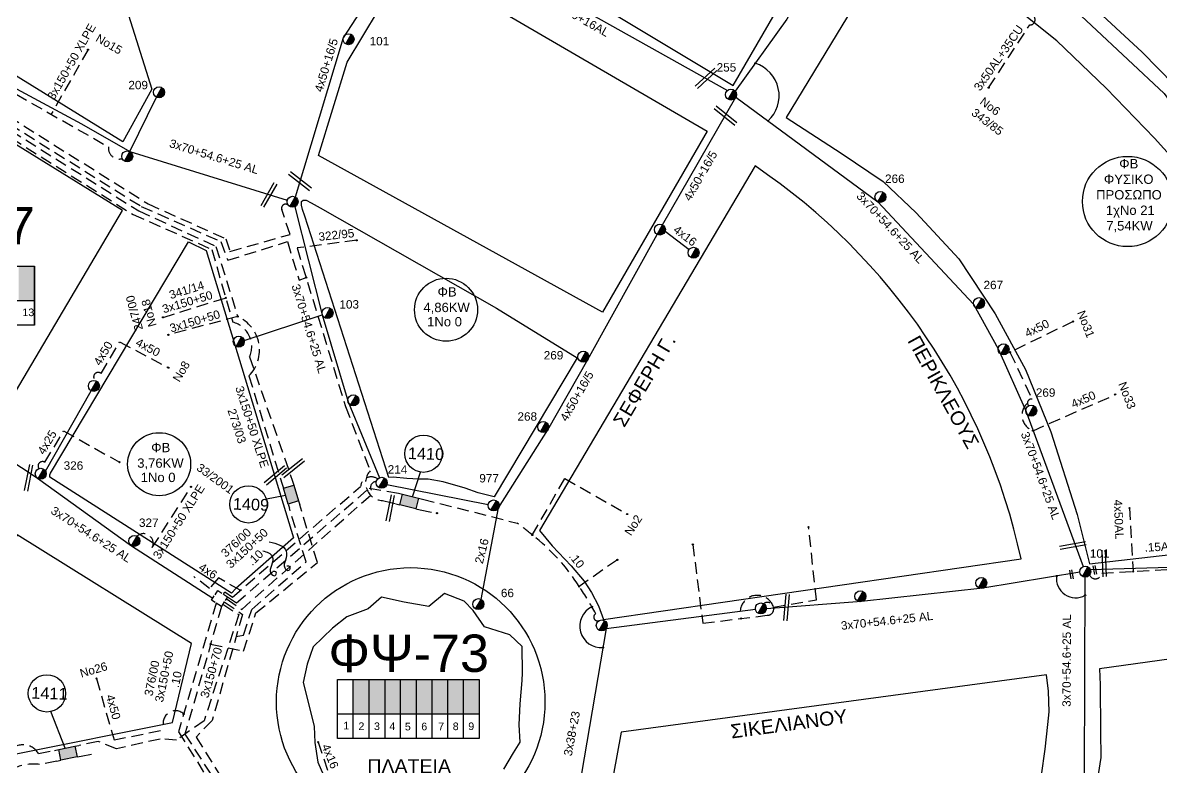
# Model space of a CAD drawing. Header units: millimetres. Extents: x 1421 to 11257, y 848 to 1896.
# Drawn here: x 10517.5 to 10761.5, y 933.3 to 1092.8 of the extents above; entities that cross this region are included whole.
import ezdxf
from ezdxf.enums import TextEntityAlignment as Align

# ---------------------------------------------------------------- set-up
doc = ezdxf.new("R2010")
doc.units = ezdxf.units.MM
doc.linetypes.add('DASHED', pattern=[19.05, 12.7, -6.35])
for name, color, linetype, lineweight in [('.15AL', 7, 'DASHED', 30), ('2x16', 7, 'Continuous', 30), ('3x150+50 XLPE', 7, 'SYN_LINE', 30), ('3x150+70', 7, 'Continuous', 30), ('3X38+23', 7, 'Continuous', 30), ('3x70+54.6+25 AL', 7, 'SYN_LINE', 30), ('4x16', 7, 'Continuous', 30), ('4x25', 7, 'Continuous', 30), ('4x50', 7, 'Continuous', 30), ('4x50+13', 7, 'Continuous', 30), ('4x50+16_5', 7, 'Continuous', 30), ('4x6', 7, 'SYN_LINE', 30), ('Pillar Υποσταθμού', 7, 'SYN_LINE', 30), ('Άγνωστα', 7, 'Continuous', 30), ('Γυμνά εναέρια ΧΤ και ΦΟΠ (3Φ)   4x50+16AL', 7, 'Continuous', 30), ('Υπόγεια Καλώδια Δικτύου ΧΤ   .10', 7, 'DASHED', 30)]:
    doc.layers.add(name, color=color, linetype=linetype, lineweight=lineweight)
for name, color, linetype in [('3x50+35CU', 7, 'Continuous'), ('Link Box 4 Διευθύνσεων', 7, 'Continuous'), ('TEXT ΚΑΛΩΔΙΩΝ', 7, 'Continuous'), ('ΑΓΝΩΣΤΟ ΕΝΑΕΡΙΟ ΚΑΛΩΔΙΟ', 7, 'Continuous'), ('ΑΓΝΩΣΤΟ ΥΠΟΓΕΙΟ ΚΑΛΩΔΙΟ', 7, 'DASHED'), ('Μηχανική τομή', 7, 'Continuous'), ('Περίπτερο', 7, 'Continuous'), ('Στύλος ΦΜ', 7, 'Continuous'), ('Στύλος ΦΜ @ 1', 7, 'Continuous'), ('Συνδέσεις', 7, 'Continuous'), ('Τομή', 7, 'Continuous'), ('Υπόβαθρο ΔΕΗ', 7, 'Continuous')]:
    doc.layers.add(name, color=color, linetype=linetype)
doc.styles.add('arial', font='ARIAL.TTF', dxfattribs={"height": 3})
doc.styles.get("Standard").update_dxf_attribs({"font": 'ARIAL.TTF', "height": 1.8})
doc.linetypes.add('SYN_LINE', pattern='A,0.5,-0.0001,["/\\/\\/\\/",Standard,S=0.1,R=0,X=0,Y=-0.05],-0.25', length=0.7501)

# ---------------------------------------------------------------- blocks, each defined once
blk = doc.blocks.new('ΥΠΑΡΧΩΝ ΤΣΙΜΕΝΤΕΝΙΟΣ ΣΤΥΛΟΣ')
at = {"layer": 'Στύλος ΦΜ'}
blk.add_hatch(color=7, dxfattribs=at).paths.add_polyline_path([(-1.29, -2.28, 0.574793), (2.62, 0, 0.268822), (1.3, 2.27)])
at = {"layer": 'Στύλος ΦΜ', "color": 7}
blk.add_line((-1.29, -2.28), (1.3, 2.27), dxfattribs=at)
blk.add_circle((0, 0), 2.62, dxfattribs=at)
at = {"layer": 'Στύλος ΦΜ', "flags": 4}
for tag, p in [('ΑΡΙΘΜΟΣ', (-4.68, 8.05)), ('ΤΥΠΟΣ', (-4.91, 3.03))]:
    blk.add_attdef(tag, p, '', height=4, dxfattribs=at)
blk = doc.blocks.new('LINK BOX 4 ΑΝΑΧΩΡΗΣΕΩΝ')
at = {"layer": 'Link Box 4 Διευθύνσεων', "ltscale": 40}
blk.add_hatch(color=256, dxfattribs=at).paths.add_polyline_path([(-3.54, 0), (-3.54, -4.67), (3.54, -4.67), (3.54, 0)])
for p, q in [((-3.54, 0), (-5.33, 0)), ((5.33, 0), (3.54, 0)), ((-3.54, -4.67), (-5.33, -4.67)), ((5.33, -4.67), (3.54, -4.67))]:
    blk.add_line(p, q, dxfattribs=at)
blk.add_lwpolyline([(-3.54, -4.67), (-3.54, 0), (3.54, 0), (3.54, -4.67)], close=True, dxfattribs=at)
blk = doc.blocks.new('PILLAR YPOSTATHMOU')
at = {"layer": 'Περίπτερο', "ltscale": 40}
for points in [[(540.43, 2525.12), (540.43, 2526.01), (541.51, 2526.01)], [(541.59, 2523.53), (540.43, 2523.53), (540.43, 2524.86)], [(541.82, 2526.01), (542.91, 2526.01), (542.91, 2524.95)], [(542.91, 2524.59), (542.91, 2523.53), (541.92, 2523.53)]]:
    blk.add_lwpolyline(points, dxfattribs=at)
blk = doc.blocks.new('_ΣΥΝΔΕΣΗ')
at = {"layer": 'Συνδέσεις', "linetype": 'SYN_LINE', "ltscale": 40}
blk.add_hatch(color=256, dxfattribs=at).paths.add_polyline_path([(0.5, -0.01, 1), (-0.5, -0.01, 1)])
at = {"layer": 'Συνδέσεις'}
blk.add_circle((0, -0.01), 0.5, dxfattribs=at)
blk = doc.blocks.new('ΤΟΜΗ')
at = {"layer": 'Τομή', "ltscale": 40}
for p, q in [((11.33, -0.65), (-11.4, -0.65)), ((11.33, -3.42), (-11.4, -3.42))]:
    blk.add_line(p, q, dxfattribs=at)
blk = doc.blocks.new('ΜΗΧΑΝΙΚΗ ΤΟΜΗ')
at = {"layer": 'Μηχανική τομή', "ltscale": 40}
for p, q in [((-3.79, 1.21), (3.79, 1.21)), ((3.79, -0.34), (-3.79, -0.34))]:
    blk.add_line(p, q, dxfattribs=at)

msp = doc.modelspace()

# ---------------------------------------------------------------- hatches: boundary and pattern name
at = {"layer": 'Pillar Υποσταθμού', "linetype": 'Continuous', "lineweight": -3, "ltscale": 0.2}
msp.add_hatch(color=62, dxfattribs=at).paths.add_polyline_path([(10520.05, 1040.73), (10516.67, 1040.73), (10516.67, 1033.33), (10520.05, 1033.33)])
h = msp.add_hatch(color=85, dxfattribs=at)
h.dxf.hatch_style = 1
h.paths.add_polyline_path([(10591.76, 952.16), (10588.32, 952.16), (10588.32, 944.8), (10591.76, 944.79)])
h = msp.add_hatch(color=27, dxfattribs=at)
h.dxf.hatch_style = 1
h.paths.add_polyline_path([(10591.76, 944.79), (10595.2, 944.79), (10595.2, 952.16), (10591.76, 952.16)])
h = msp.add_hatch(color=5, dxfattribs=at)
h.dxf.hatch_style = 1
h.paths.add_polyline_path([(10598.5, 952.16), (10595.2, 952.16), (10595.2, 944.79), (10598.5, 944.79)])
h = msp.add_hatch(color=1, dxfattribs=at)
h.dxf.hatch_style = 1
h.paths.add_polyline_path([(10601.89, 952.16), (10598.5, 952.16), (10598.5, 944.79), (10601.89, 944.78)])
h = msp.add_hatch(color=30, dxfattribs=at)
h.dxf.hatch_style = 1
h.paths.add_polyline_path([(10601.89, 944.78), (10605.28, 944.78), (10605.28, 952.16), (10601.89, 952.16)])
h = msp.add_hatch(color=2, dxfattribs=at)
h.dxf.hatch_style = 1
h.paths.add_polyline_path([(10605.28, 944.78), (10608.68, 944.78), (10608.68, 952.16), (10605.28, 952.16)])
h = msp.add_hatch(color=6, dxfattribs=at)
h.dxf.hatch_style = 1
h.paths.add_polyline_path([(10608.67, 944.78), (10612.07, 944.78), (10612.07, 952.15), (10608.67, 952.15)])
h = msp.add_hatch(color=206, dxfattribs=at)
h.dxf.hatch_style = 1
h.paths.add_polyline_path([(10611.99, 944.78), (10615.39, 944.77), (10615.39, 952.15), (10611.99, 952.15)])

# ---------------------------------------------------------------- linework, layer by layer
at = {"layer": '.15AL', "color": 5, "linetype": 'DASHED', "lineweight": -3, "ltscale": 0.2}
msp.add_lwpolyline([(10746.14, 974.51, 0.741078), (10748.76, 974.89), (10768.57, 976.02), (10767.92, 993.8)], format="xyb", dxfattribs=at)
at = {"lineweight": -3, "ltscale": 0.2}
for centre, radius in [((10754.28, 1054.55), 9.67), ((10608.24, 1031.36), 6.75), ((10546.77, 998.27), 6.75)]:
    msp.add_circle(centre, radius, dxfattribs=at)
at = {"layer": '2x16', "color": 27, "lineweight": -3, "ltscale": 0.2}
msp.add_lwpolyline([(10615.77, 969.3), (10619.5, 988.91)], dxfattribs=at)
at = {"layer": '3x150+50 XLPE', "color": 5, "linetype": 'DASHED', "lineweight": -3, "ltscale": 0.2}
msp.add_lwpolyline([(10468.09, 1106.19), (10474.03, 1102.83), (10475.41, 1103.8), (10507.28, 1082.96, 0.277749), (10512.81, 1079.42), (10535.94, 1066.24, 0.544329), (10538.84, 1063.75)], format="xyb", dxfattribs=at)
at = {"layer": '3x150+50 XLPE', "color": 85, "linetype": 'DASHED', "lineweight": -3, "ltscale": 0.2}
for points in [[(10505.89, 1071.31), (10508.43, 1075.43), (10501.35, 1079.74, 0.411644), (10495.67, 1082.28), (10477.07, 1093.75), (10444.89, 1041.23), (10495.58, 1007.85), (10497.09, 1008.14), (10510.84, 998.97), (10500.64, 982.73), (10501.04, 981.33), (10489.35, 962.33), (10489.63, 960.6), (10483.94, 951.51), (10513.01, 934.21), (10514.44, 936.41, -0.556552), (10520.91, 936.26), (10524.37, 936.96)], [(10603.23, 990.77), (10623.48, 985.64, -0.018134), (10626.73, 983.09, -0.018134)], [(10636.76, 972.08, -0.030026), (10640.33, 966.23, 0.979247), (10641.08, 964.77)], [(10524.83, 934.67), (10521.16, 933.93, 0.122941), (10516.19, 933.34, 7.526103)]]:
    msp.add_lwpolyline(points, format="xyb", dxfattribs=at)
at = {"layer": '3x150+50 XLPE', "color": 5, "linetype": 'DASHED', "lineweight": -3, "ltscale": 0.2}
for points in [[(10531.54, 1087.09), (10523.65, 1073.24)], [(10557.8, 959.72), (10564.87, 958.21), (10567.5, 966.4), (10580.67, 977.18), (10576.9, 989.55)], [(10552.31, 940.43), (10567.11, 917.45), (10566.91, 915.39), (10571.95, 909.67), (10584.36, 905.36), (10584.95, 907.19), (10583.55, 907.68)]]:
    msp.add_lwpolyline(points, dxfattribs=at)
at = {"layer": '3x150+50 XLPE', "color": 1, "linetype": 'DASHED', "lineweight": -3, "ltscale": 0.2}
for points in [[(10511.48, 1067.85), (10514.54, 1072.8), (10544.41, 1054.04), (10561.03, 1046.58), (10561.94, 1043.84), (10574.82, 1047.5), (10573.05, 1052.86, -0.740693), (10574.4, 1053.81, -1)], [(10542.05, 982.85, -0.822804), (10545.31, 980.42), (10553.6, 993.42)]]:
    msp.add_lwpolyline(points, format="xyb", dxfattribs=at)
at = {"layer": '3x150+50 XLPE', "color": 27, "linetype": 'DASHED', "lineweight": -3, "ltscale": 0.2}
msp.add_lwpolyline([(10512.3, 1067.34), (10514.68, 1071.18), (10542.93, 1053.5), (10560, 1045.98), (10561.46, 1041.97), (10574.28, 1045.95), (10576.75, 1037.7), (10578.27, 1038.25)], dxfattribs=at)
at = {"layer": '3x150+50 XLPE', "color": 151, "linetype": 'DASHED', "lineweight": -3, "ltscale": 0.2}
msp.add_lwpolyline([(10513.15, 1066.81), (10514.98, 1069.76), (10542.41, 1052.54), (10558.94, 1044.94), (10563.6, 1029.9, -0.522517), (10566.01, 1017.17), (10573.12, 993.97)], format="xyb", dxfattribs=at)
at = {"layer": '3x150+50 XLPE', "color": 133, "linetype": 'DASHED', "lineweight": -3, "ltscale": 0.2}
msp.add_lwpolyline([(10513.92, 1066.34), (10515.04, 1068.17), (10541.17, 1051.79), (10558.03, 1044.3), (10562.58, 1028.7, -0.460917), (10566.14, 1021.24), (10575.35, 994.65)], format="xyb", dxfattribs=at)
at = {"layer": '3x150+50 XLPE', "color": 27, "linetype": 'DASHED', "lineweight": -3, "ltscale": 0.2}
for points in [[(10589.11, 1046.25), (10576.34, 1044.59), (10586.7, 1010.64), (10592, 996.86, 0.65455), (10594.89, 990.45), (10597.5, 989.8)], [(10561.16, 969.46), (10564.48, 967.15), (10592.74, 992.18, -0.782276), (10593.31, 994.55, 5.325683)]]:
    msp.add_lwpolyline(points, format="xyb", dxfattribs=at)
at = {"layer": '3x150+50 XLPE', "color": 133, "linetype": 'DASHED', "lineweight": -3, "ltscale": 0.2}
msp.add_lwpolyline([(10547.6, 1029.73), (10561.06, 1033.9)], dxfattribs=at)
at = {"layer": '3x150+50 XLPE', "color": 151, "linetype": 'DASHED', "lineweight": -3, "ltscale": 0.2}
msp.add_lwpolyline([(10563.6, 1029.9), (10548.73, 1025.99)], dxfattribs=at)
at = {"layer": '3x150+50 XLPE', "color": 62, "linetype": 'DASHED', "lineweight": -3, "ltscale": 0.2}
msp.add_lwpolyline([(10742.62, 1028.83), (10729.07, 1022.26)], dxfattribs=at)
for points in [[(10729.07, 1022.26), (10733.84, 1012.21, 0.765906), (10733.1, 1010.78)], [(10732.83, 1011.33, 0.576595), (10734.02, 1005.45, 0.061333)]]:
    msp.add_lwpolyline(points, format="xyb", dxfattribs=at)
at = {"layer": '3x150+50 XLPE', "color": 1, "linetype": 'DASHED', "lineweight": -3, "ltscale": 0.2}
msp.add_lwpolyline([(10526.3, 1005.41), (10538.28, 998.69)], dxfattribs=at)
at = {"layer": '3x150+50 XLPE', "color": 2, "linetype": 'DASHED', "lineweight": -3, "ltscale": 0.2}
msp.add_lwpolyline([(10560.54, 970.45), (10560.83, 970.93), (10562.47, 969.79), (10589.93, 993.51, -0.580388), (10593.61, 995.1, 87.791068)], format="xyb", dxfattribs=at)
at = {"layer": '3x150+50 XLPE', "color": 85, "linetype": 'DASHED', "lineweight": -3, "ltscale": 0.2}
for points in [[(10561.43, 969.88), (10563.36, 968.58), (10591.78, 993.13), (10598.06, 992.06)], [(10626.73, 983.09), (10633.71, 995.2), (10647.06, 987.59)], [(10602.67, 988.51), (10606.3, 987.77)], [(10644.96, 977.78), (10636.76, 972.08)], [(10530.06, 935.72), (10532.27, 936.16)]]:
    msp.add_lwpolyline(points, dxfattribs=at)
at = {"layer": '3x150+50 XLPE', "color": 6, "linetype": 'DASHED', "lineweight": -3, "ltscale": 0.2}
msp.add_lwpolyline([(10563.28, 961.34), (10564.84, 961.66), (10566.62, 967.15), (10578.25, 977.34), (10574.67, 988.87)], dxfattribs=at)
at = {"layer": '3x150+50 XLPE', "color": 2, "linetype": 'DASHED', "lineweight": -3, "ltscale": 0.2}
msp.add_lwpolyline([(10564.15, 971.25), (10559.52, 973.91), (10557.57, 971.65)], dxfattribs=at)
at = {"layer": '3x150+50 XLPE', "color": 30, "linetype": 'DASHED', "lineweight": -3, "ltscale": 0.2}
for points in [[(10558.97, 968.5), (10550.91, 940.92), (10565.81, 917.15, 0.68107), (10568, 915.78, 4.214351)], [(10537.1, 939.19), (10548.04, 941.41, -0.877987), (10552.03, 944.75, 6.651385)]]:
    msp.add_lwpolyline(points, format="xyb", dxfattribs=at)
at = {"layer": '3x150+50 XLPE', "color": 6, "linetype": 'DASHED', "lineweight": -3, "ltscale": 0.2}
msp.add_lwpolyline([(10560.72, 968.77), (10564.64, 966.1), (10558.14, 943.38), (10554.68, 939.79), (10567.92, 918.69, -0.62422), (10569.73, 917.05, 21.254339)], format="xyb", dxfattribs=at)
at = {"layer": '3x150+50 XLPE', "color": 206, "linetype": 'DASHED', "lineweight": -3, "ltscale": 0.2}
msp.add_lwpolyline([(10560.41, 968.28), (10563.82, 966.04), (10556.4, 943.3), (10550.49, 939.16), (10546.98, 939.39), (10537.65, 937.29), (10533.72, 938.83), (10529.6, 938)], dxfattribs=at)
at = {"layer": '3x150+70', "color": 5, "linetype": 'DASHED', "lineweight": -3, "ltscale": 0.2}
msp.add_lwpolyline([(10560.1, 967.79), (10552.31, 940.43)], dxfattribs=at)
at = {"layer": '3X38+23', "color": 85, "lineweight": -3, "ltscale": 0.2}
msp.add_lwpolyline([(10642.58, 963.03), (10634.85, 917.73)], dxfattribs=at)
at = {"layer": '3x50+35CU', "color": 30, "linetype": 'DASHED', "lineweight": -3, "ltscale": 0.2}
msp.add_lwpolyline([(10724.51, 1078.93), (10733.31, 1092.37, 0.812727), (10733.79, 1094.55, -28.849335)], format="xyb", dxfattribs=at)
at = {"layer": '3x70+54.6+25 AL', "color": 62, "linetype": 'SYN_LINE', "lineweight": -3, "ltscale": 15}
for points in [[(10473.81, 1106.62), (10512.45, 1080.69), (10530.12, 1071.18), (10540.52, 1065.25)], [(10670.34, 1076.9), (10700.74, 1054.51), (10721.27, 1032.57), (10726.53, 1022.99), (10732.46, 1009.68), (10744.76, 976.32)], [(10540.51, 1065.24), (10540.51, 1065.24), (10574.23, 1054.81)]]:
    msp.add_lwpolyline(points, dxfattribs=at)
at = {"layer": '3x70+54.6+25 AL', "color": 1, "linetype": 'SYN_LINE', "lineweight": -3, "ltscale": 15}
for points in [[(10575.87, 1053.43), (10581.73, 1030.29), (10587.24, 1011.65), (10594.01, 995.37)], [(10565, 1024.75), (10581.73, 1030.29)], [(10520.68, 995.27), (10540.88, 980.81), (10558.3, 969.58)]]:
    msp.add_lwpolyline(points, dxfattribs=at)
at = {"layer": '3x70+54.6+25 AL', "color": 2, "linetype": 'SYN_LINE', "lineweight": -3, "ltscale": 15}
for points in [[(10495.6, 1011.87), (10520.82, 995.18)], [(10746.29, 975.7), (10773, 976.5), (10792.12, 979.82), (10822.18, 982.61)]]:
    msp.add_lwpolyline(points, dxfattribs=at)
at = {"layer": '3x70+54.6+25 AL', "color": 5, "linetype": 'SYN_LINE', "lineweight": -3, "ltscale": 15}
for points in [[(10744.04, 975.13), (10723.24, 971.69), (10697.3, 968.84), (10676.88, 967.29)], [(10738.02, 900.95), (10745.08, 931.49), (10745.21, 974.05)]]:
    msp.add_lwpolyline(points, dxfattribs=at)
at = {"layer": '3x70+54.6+25 AL', "color": 85, "lineweight": -3, "ltscale": 15}
msp.add_lwpolyline([(10642.58, 963.03), (10674.53, 967.21)], dxfattribs=at)
at = {"layer": '4x16', "color": 27, "lineweight": -3, "ltscale": 0.2}
msp.add_lwpolyline([(10655.19, 1048.23), (10660.34, 1044.28)], dxfattribs=at)
at = {"layer": '4x16', "color": 30, "linetype": 'DASHED', "lineweight": -3, "ltscale": 0.2}
msp.add_lwpolyline([(10580.83, 938.73), (10583.92, 929.6, -0.895556), (10585.83, 927.6, 9.458949)], format="xyb", dxfattribs=at)
at = {"layer": '4x25', "color": 1, "linetype": 'DASHED', "lineweight": -3, "ltscale": 0.2}
msp.add_lwpolyline([(10521.01, 997.32, -0.835318), (10522.3, 998.67), (10526.3, 1005.41)], format="xyb", dxfattribs=at)
at = {"layer": '4x50', "color": 1, "linetype": 'DASHED', "lineweight": -3, "ltscale": 0.2}
msp.add_lwpolyline([(10533.37, 1016.07, -1.178913), (10534.32, 1017.73), (10538.31, 1024.48), (10548.79, 1018.94)], format="xyb", dxfattribs=at)
at = {"layer": '4x50', "color": 62, "linetype": 'DASHED', "lineweight": -3, "ltscale": 0.2}
msp.add_lwpolyline([(10734.02, 1005.45), (10751.54, 1013.13)], dxfattribs=at)
at = {"layer": '4x50', "color": 5, "linetype": 'DASHED', "lineweight": -3, "ltscale": 0.2}
msp.add_lwpolyline([(10754.7, 988.85), (10755.47, 975.28)], dxfattribs=at)
at = {"layer": '4x50', "color": 30, "linetype": 'DASHED', "lineweight": -3, "ltscale": 0.2}
msp.add_lwpolyline([(10533.35, 952.33), (10537.1, 939.19)], dxfattribs=at)
at = {"layer": '4x50+13', "color": 62, "linetype": 'Continuous', "lineweight": -3, "ltscale": 0.2}
msp.add_lwpolyline([(10701.07, 1127.74), (10691.13, 1111.21), (10681.3, 1093.6), (10670.2, 1078.22)], dxfattribs=at)
at = {"layer": '4x50+13', "color": 30, "linetype": 'Continuous', "lineweight": -3, "ltscale": 0.2}
msp.add_lwpolyline([(10702.62, 1127.74), (10719.83, 1106.36), (10738.76, 1099.65), (10762.11, 1077.71), (10786.18, 1044.7)], dxfattribs=at)
at = {"layer": '4x50+16_5', "color": 30, "linetype": 'Continuous', "lineweight": -3, "ltscale": 0.2}
msp.add_lwpolyline([(10603, 1115.53), (10586.21, 1089.64), (10575.95, 1055.51)], dxfattribs=at)
at = {"layer": '4x50+16_5', "color": 27, "lineweight": -3, "ltscale": 0.2}
for points in [[(10654.64, 1049.56), (10670.34, 1076.9)], [(10619.5, 988.91), (10630.08, 1005.66), (10638.66, 1020.7), (10653.49, 1047.5)], [(10595.58, 993.92), (10617.28, 989.65)]]:
    msp.add_lwpolyline(points, dxfattribs=at)
at = {"layer": '4x6', "color": 2, "linetype": 'DASHED', "lineweight": -3, "ltscale": 0.2}
msp.add_lwpolyline([(10557.57, 971.65), (10554.18, 974.2)], dxfattribs=at)
at = {"layer": 'Pillar Υποσταθμού', "linetype": 'Continuous', "lineweight": -3, "ltscale": 40}
for points in [[(10476.15, 1028.08), (10476.15, 1040.73), (10520.05, 1040.73), (10520.05, 1028.06), (10476.15, 1028.09)], [(10520.05, 1028.06), (10520.05, 1040.73)], [(10476.15, 1033.37), (10520.05, 1033.33)], [(10584.99, 939.52), (10584.99, 952.16), (10615.33, 952.16), (10615.33, 939.49), (10584.99, 939.52)], [(10588.32, 939.51), (10588.32, 952.16)], [(10591.76, 939.51), (10591.76, 952.16)], [(10595.2, 939.51), (10595.2, 952.16)], [(10598.5, 939.5), (10598.5, 952.16)], [(10601.88, 939.5), (10601.89, 952.16)], [(10605.28, 939.5), (10605.28, 952.16)], [(10608.62, 939.49), (10608.62, 952.16)], [(10612.01, 939.49), (10612.01, 952.16)], [(10584.99, 944.8), (10615.33, 944.77)]]:
    msp.add_lwpolyline(points, dxfattribs=at)
at = {"layer": 'ΑΓΝΩΣΤΟ ΕΝΑΕΡΙΟ ΚΑΛΩΔΙΟ', "color": 62, "linetype": 'Continuous', "lineweight": -3, "ltscale": 0.2}
msp.add_lwpolyline([(10540.51, 1065.24), (10546.23, 1076.89)], dxfattribs=at)
at = {"layer": 'ΑΓΝΩΣΤΟ ΕΝΑΕΡΙΟ ΚΑΛΩΔΙΟ', "color": 1, "linetype": 'Continuous', "lineweight": -3, "ltscale": 0.2}
msp.add_lwpolyline([(10522.43, 996.78), (10532.2, 1014.02)], dxfattribs=at)
at = {"layer": 'ΑΓΝΩΣΤΟ ΥΠΟΓΕΙΟ ΚΑΛΩΔΙΟ', "color": 85, "lineweight": -3, "ltscale": 0.2}
for points in [[(10671.48, 965.21, -1.015263), (10678.41, 967.67), (10687.62, 969.21), (10685.92, 984.79)], [(10661.12, 981.09), (10663.26, 964.19), (10677.04, 965.9, 1.404858), (10676.29, 968.38, 1.333309)]]:
    msp.add_lwpolyline(points, format="xyb", dxfattribs=at)
at = {"layer": 'Γυμνά εναέρια ΧΤ και ΦΟΠ (3Φ)   4x50+16AL', "color": 151, "linetype": 'Continuous', "lineweight": -3, "ltscale": 0.2}
msp.add_lwpolyline([(10604.47, 1115.79), (10634.86, 1097.18), (10668.52, 1078.34)], dxfattribs=at)
at = {"layer": 'Υπόβαθρο ΔΕΗ', "lineweight": -3, "ltscale": 0.1}
for points in [[(10596.73, 1123.36), (10669.79, 1079.41), (10717.83, 1162.24), (10645.22, 1206.1)], [(10813.73, 1106.18), (10730.42, 1155.21), (10709.83, 1120.8), (10714.18, 1118.75), (10724.54, 1113.18), (10730.98, 1108.54), (10737.5, 1104.06), (10746.14, 1097), (10757.44, 1086.58), (10767.67, 1076.06), (10774.04, 1068.1), (10777.95, 1063.22), (10783.67, 1056.52)], [(10512.58, 1148.73), (10525.37, 1141.66), (10545.19, 1078.63), (10539, 1067.34), (10484.53, 1100.94)], [(10681.11, 1072.57), (10692.9, 1064.9), (10701.91, 1058.82), (10708.95, 1052.1), (10718.14, 1042.25), (10725.89, 1030.47), (10732.43, 1018.53), (10737.85, 1005.18), (10743.47, 987.48), (10746.12, 976.94), (10791.54, 982.14), (10795.44, 987.35), (10790.52, 1007.32), (10786.42, 1020.32), (10780.5, 1037.41), (10775.17, 1048.69), (10768.7, 1058.56), (10760.07, 1068.09), (10749.7, 1078.8), (10739.09, 1088.96), (10725.02, 1100.27), (10715.41, 1106.14), (10704.98, 1111.9)], [(10600.49, 1106.78), (10664.23, 1069.61), (10641.74, 1030.85), (10580.94, 1064.4), (10587.05, 1084.37)], [(10636.34, 1021.09), (10618.57, 991.26), (10615.13, 992.11), (10612.34, 993.13), (10607.64, 994.5), (10604.4, 995.09), (10602.43, 995.09), (10599.83, 995.19), (10596.95, 995.49), (10596.01, 995.43), (10578.02, 1051.41), (10577.46, 1052.82), (10577.25, 1053.79), (10577.25, 1054.54), (10577.62, 1054.86), (10578.3, 1054.86), (10579.32, 1054.26), (10581.24, 1053.22), (10619.03, 1031.7)], [(10575.55, 982.51), (10563.19, 971.66), (10562.3, 970.67), (10523.34, 995.52), (10523.32, 995.73), (10523.33, 996), (10523.46, 996.33), (10553.06, 1045.89), (10556.82, 1044.05)], [(10516.34, 983.13), (10495.73, 948.87), (10495.63, 948.4), (10516.16, 936.24), (10549.61, 942.95), (10553.73, 959.82)], [(10645.79, 940.85), (10643.27, 927.18), (10683.55, 894.04), (10711.99, 870.79), (10715.22, 876.26), (10717.17, 880.14), (10719.46, 884.56), (10721.58, 888.72), (10723.77, 893.89), (10726.41, 900.11), (10729.18, 906.72), (10731.3, 912.8), (10732.5, 917.11), (10734.04, 922.65), (10735.81, 931.61), (10736.61, 937.2), (10737.17, 942.48), (10737.45, 945.21), (10737.37, 949.61), (10736.91, 953.13)]]:
    msp.add_lwpolyline(points, close=True, dxfattribs=at)
for points in [[(10468.19, 1031.17), (10510.04, 1003.81), (10538.92, 1052.62), (10477.8, 1090.4), (10467.85, 1074.34), (10448.91, 1043.77), (10467.82, 1031.41)], [(10674.45, 1062.16), (10628.24, 984.05), (10630.95, 980.81), (10635.03, 976.51), (10637.82, 973.22), (10639.39, 970.78), (10640.93, 967.95), (10641.98, 964.98), (10731.45, 977.98)], [(10620.62, 932.93), (10622.71, 936.42), (10624.11, 938.72), (10623.9, 942.42), (10624.11, 946.95), (10624.53, 951.9), (10624.6, 953.54), (10624.54, 959.19), (10621.88, 961.7), (10616.51, 963.44), (10614.06, 966.93), (10612.11, 968.95), (10607.92, 970.55), (10604.57, 967.76), (10599.26, 968.74), (10594.43, 969.8), (10591.57, 967.29), (10586.96, 965.55), (10583.89, 963.11), (10579.77, 959.13), (10578.51, 955.43), (10577.6, 951.51), (10578.86, 946.7), (10579.98, 942.09), (10580.12, 938.65), (10580.74, 934.46), (10582.49, 930.49)], [(10782.22, 861.06), (10787.61, 880.3), (10792.67, 898.99), (10797.19, 922.81), (10801.27, 943.31), (10799.95, 957.6), (10796.65, 961.12), (10748.29, 954.39), (10748.42, 950.97), (10748.49, 941), (10748.53, 935.42), (10748, 931.81), (10747.32, 926.89), (10745.89, 920.37), (10743.45, 911.19), (10741.41, 905.36), (10738.73, 898.35), (10735.67, 890.52), (10731.67, 882.47), (10728.65, 875.83), (10725.08, 870.11), (10720.65, 861.36)]]:
    msp.add_lwpolyline(points, dxfattribs=at)
at = {"layer": 'Υπόβαθρο ΔΕΗ', "lineweight": -3}
for points in [[(10601.08, 991.31), (10602.79, 996.57)], [(10573.86, 991.53), (10569.74, 990.8)], [(10526.62, 937.41), (10523.57, 945.26)]]:
    msp.add_lwpolyline(points, dxfattribs=at)
for centre in [(10603.42, 1000.52), (10565.91, 989.66), (10522.72, 949.17)]:
    msp.add_circle(centre, 4, dxfattribs=at)
at = {"layer": 'Υπόβαθρο ΔΕΗ', "lineweight": -3, "ltscale": 0.1}
msp.add_circle((10600.67, 947.34), 28.76, dxfattribs=at)
at = {"layer": 'Υπόβαθρο ΔΕΗ', "lineweight": -3}
for centre, radius, start, end in [((10672.33, 1077.2), 7.29, 312.3688, 72.7474), ((10743.15, 973.74), 4.11, 172.0838, 299.8078), ((10641.49, 963.57), 4.6, 115.5967, 274.9012)]:
    msp.add_arc(centre, radius, start, end, dxfattribs=at)
at = {"layer": 'Υπόβαθρο ΔΕΗ', "lineweight": -3, "ltscale": 0.1}
msp.add_arc((10598.07, 949.06), 136.48, 12.2365, 55.9682, dxfattribs=at)
for points in [[(10570.37, 981.66), (10573.99, 979.67), (10573.83, 977.69), (10573.67, 976.06), (10574.6, 975.54), (10574.84, 976.24), (10574.1, 976.43)], [(10568.97, 979.73), (10571.02, 978.53), (10570.85, 976.54), (10570.7, 974.92), (10571.63, 974.4), (10571.87, 975.1), (10571.13, 975.29)]]:
    msp.add_spline(points, degree=3, dxfattribs=at)
at = {"layer": 'Υπόγεια Καλώδια Δικτύου ΧΤ   .10', "color": 85, "linetype": 'DASHED', "lineweight": -3, "ltscale": 0.2}
msp.add_lwpolyline([(10626.73, 983.09, -0.08768), (10636.76, 972.08, 0.288344)], format="xyb", dxfattribs=at)

# ---------------------------------------------------------------- block references
at = {"layer": 'Link Box 4 Διευθύνσεων', "lineweight": -3}
for p, xscale, yscale, zscale, rotation in [((10573.9, 991.42), 0.4999999999999998, 0.4999999999999998, 0.4999999999999998, 106.9218825727338), ((10600.08, 989.15), 0.4999999999999998, 0.4999999999999998, 0.4999999999999998, 165.9634784325243), ((10527.44, 935.19), 0.4999999999999999, 0.4999999999999999, 0.4999999999999999, 191.3337794055194)]:
    msp.add_blockref('LINK BOX 4 ΑΝΑΧΩΡΗΣΕΩΝ', p, dxfattribs=dict(at, xscale=xscale, yscale=yscale, zscale=zscale, rotation=rotation))
at = {"layer": 'Pillar Υποσταθμού', "color": 206, "linetype": 'Continuous', "lineweight": -3, "ltscale": 0.2, "rotation": 57.4633602585217}
msp.add_blockref('PILLAR YPOSTATHMOU', (12396.89, -845.07), dxfattribs=at)
at = {"layer": 'Μηχανική τομή', "lineweight": -3, "rotation": 280.2208319535058}
for p, xscale, yscale, zscale in [((10747.15, 975.55), 0.2499999999999677, 0.2499999999999677, 0.2499999999999677), ((10742.14, 974.62), 0.2499999999999678, 0.2499999999999678, 0.2499999999999678)]:
    msp.add_blockref('ΜΗΧΑΝΙΚΗ ΤΟΜΗ', p, dxfattribs=dict(at, xscale=xscale, yscale=yscale, zscale=zscale))
at = {"layer": 'Στύλος ΦΜ @ 1', "color": 1, "lineweight": -3, "ltscale": 40}
ref = msp.add_blockref('ΥΠΑΡΧΩΝ ΤΣΙΜΕΝΤΕΝΙΟΣ ΣΤΥΛΟΣ', (10587.35, 1089.33), dxfattribs=dict(at, xscale=0.4499999999998181, yscale=0.4499999999998181, zscale=0.4499999999998181))
ref.add_attrib('ΑΡΙΘΜΟΣ', '101', (10591.87, 1088.01), dxfattribs={"layer": 'Στύλος ΦΜ', "height": 1.8, "flags": 4})
ref = msp.add_blockref('ΥΠΑΡΧΩΝ ΤΣΙΜΕΝΤΕΝΙΟΣ ΣΤΥΛΟΣ', (10669.3, 1077.46), dxfattribs=dict(at, xscale=0.4499999999998181, yscale=0.4499999999998181, zscale=0.4499999999998181))
ref.add_attrib('ΑΡΙΘΜΟΣ', '255', (10666.23, 1082.39), dxfattribs={"layer": 'Στύλος ΦΜ', "height": 1.8, "flags": 4})
ref = msp.add_blockref('ΥΠΑΡΧΩΝ ΤΣΙΜΕΝΤΕΝΙΟΣ ΣΤΥΛΟΣ', (10546.75, 1077.95), dxfattribs=dict(at, xscale=0.4499999999998181, yscale=0.4499999999998181, zscale=0.4499999999998181))
ref.add_attrib('ΑΡΙΘΜΟΣ', '209', (10540.18, 1078.6), dxfattribs={"layer": 'Στύλος ΦΜ', "height": 1.8, "flags": 4})
at = {"layer": 'Στύλος ΦΜ @ 1', "color": 1, "lineweight": -3, "ltscale": 40, "xscale": 0.4499999999998181, "yscale": 0.4499999999998181, "zscale": 0.4499999999998181}
for p in [(10539.92, 1064.21), (10575.36, 1054.49), (10654.06, 1048.54), (10661.28, 1043.57), (10563.84, 1024.53), (10727.7, 1022.89), (10532.78, 1015.05), (10588.38, 1011.95), (10722.92, 972.82), (10697.01, 969.98), (10675.7, 967.36), (10641.62, 963.72)]:
    msp.add_blockref('ΥΠΑΡΧΩΝ ΤΣΙΜΕΝΤΕΝΙΟΣ ΣΤΥΛΟΣ', p, dxfattribs=at)
at = {"layer": 'Στύλος ΦΜ @ 1', "color": 1, "lineweight": -3, "ltscale": 40}
ref = msp.add_blockref('ΥΠΑΡΧΩΝ ΤΣΙΜΕΝΤΕΝΙΟΣ ΣΤΥΛΟΣ', (10701.32, 1055.54), dxfattribs=dict(at, xscale=0.4499999999998181, yscale=0.4499999999998181, zscale=0.4499999999998181))
ref.add_attrib('ΑΡΙΘΜΟΣ', '266', (10702.31, 1058.53), dxfattribs={"layer": 'Στύλος ΦΜ', "height": 1.8, "flags": 4})
ref = msp.add_blockref('ΥΠΑΡΧΩΝ ΤΣΙΜΕΝΤΕΝΙΟΣ ΣΤΥΛΟΣ', (10722.43, 1032.77), dxfattribs=dict(at, xscale=0.4499999999998181, yscale=0.4499999999998181, zscale=0.4499999999998181))
ref.add_attrib('ΑΡΙΘΜΟΣ', '267', (10723.42, 1035.77), dxfattribs={"layer": 'Στύλος ΦΜ', "height": 1.8, "flags": 4})
ref = msp.add_blockref('ΥΠΑΡΧΩΝ ΤΣΙΜΕΝΤΕΝΙΟΣ ΣΤΥΛΟΣ', (10582.85, 1030.67), dxfattribs=dict(at, xscale=0.4499999999998181, yscale=0.4499999999998181, zscale=0.4499999999998181))
ref.add_attrib('ΑΡΙΘΜΟΣ', '103', (10585.4, 1031.61), dxfattribs={"layer": 'Στύλος ΦΜ', "height": 1.8, "flags": 4})
ref = msp.add_blockref('ΥΠΑΡΧΩΝ ΤΣΙΜΕΝΤΕΝΙΟΣ ΣΤΥΛΟΣ', (10637.64, 1021.3), dxfattribs=dict(at, xscale=0.4499999999998181, yscale=0.4499999999998181, zscale=0.4499999999998181))
ref.add_attrib('ΑΡΙΘΜΟΣ', '269', (10629.18, 1020.71), dxfattribs={"layer": 'Στύλος ΦΜ', "height": 1.8, "flags": 4})
ref = msp.add_blockref('ΥΠΑΡΧΩΝ ΤΣΙΜΕΝΤΕΝΙΟΣ ΣΤΥΛΟΣ', (10733.63, 1009.73), dxfattribs=dict(at, xscale=0.4499999999998181, yscale=0.4499999999998181, zscale=0.4499999999998181))
ref.add_attrib('ΑΡΙΘΜΟΣ', '269', (10734.62, 1012.72), dxfattribs={"layer": 'Στύλος ΦΜ', "height": 1.8, "flags": 4})
ref = msp.add_blockref('ΥΠΑΡΧΩΝ ΤΣΙΜΕΝΤΕΝΙΟΣ ΣΤΥΛΟΣ', (10629.06, 1006.25), dxfattribs=dict(at, xscale=0.4499999999998181, yscale=0.4499999999998181, zscale=0.4499999999998181))
ref.add_attrib('ΑΡΙΘΜΟΣ', '268', (10623.55, 1007.59), dxfattribs={"layer": 'Στύλος ΦΜ', "height": 1.8, "flags": 4})
ref = msp.add_blockref('ΥΠΑΡΧΩΝ ΤΣΙΜΕΝΤΕΝΙΟΣ ΣΤΥΛΟΣ', (10521.4, 996.21), dxfattribs=dict(at, xscale=0.4499999999998181, yscale=0.4499999999998181, zscale=0.4499999999998181))
ref.add_attrib('ΑΡΙΘΜΟΣ', '326', (10526.31, 997.08), dxfattribs={"layer": 'Στύλος ΦΜ', "height": 1.8, "flags": 4})
ref = msp.add_blockref('ΥΠΑΡΧΩΝ ΤΣΙΜΕΝΤΕΝΙΟΣ ΣΤΥΛΟΣ', (10594.46, 994.28), dxfattribs=dict(at, xscale=0.4499999999998181, yscale=0.4499999999998181, zscale=0.4499999999998181))
ref.add_attrib('ΑΡΙΘΜΟΣ', '214', (10595.75, 996.25), dxfattribs={"layer": 'Στύλος ΦΜ', "height": 1.8, "flags": 4})
ref = msp.add_blockref('ΥΠΑΡΧΩΝ ΤΣΙΜΕΝΤΕΝΙΟΣ ΣΤΥΛΟΣ', (10618.44, 989.42), dxfattribs=dict(at, xscale=0.4499999999998181, yscale=0.4499999999998181, zscale=0.4499999999998181))
ref.add_attrib('ΑΡΙΘΜΟΣ', '977', (10615.37, 994.36), dxfattribs={"layer": 'Στύλος ΦΜ', "height": 1.8, "flags": 4})
ref = msp.add_blockref('ΥΠΑΡΧΩΝ ΤΣΙΜΕΝΤΕΝΙΟΣ ΣΤΥΛΟΣ', (10541.46, 981.83), dxfattribs=dict(at, xscale=0.4499999999998181, yscale=0.4499999999998181, zscale=0.4499999999998181))
ref.add_attrib('ΑΡΙΘΜΟΣ', '327', (10542.45, 984.83), dxfattribs={"layer": 'Στύλος ΦΜ', "height": 1.8, "flags": 4})
ref = msp.add_blockref('ΥΠΑΡΧΩΝ ΤΣΙΜΕΝΤΕΝΙΟΣ ΣΤΥΛΟΣ', (10745.21, 975.23), dxfattribs=dict(at, xscale=0.4499999999998181, yscale=0.4499999999998181, zscale=0.4499999999998181))
ref.add_attrib('ΑΡΙΘΜΟΣ', '101', (10746.2, 978.23), dxfattribs={"layer": 'Στύλος ΦΜ', "height": 1.8, "flags": 4})
ref = msp.add_blockref('ΥΠΑΡΧΩΝ ΤΣΙΜΕΝΤΕΝΙΟΣ ΣΤΥΛΟΣ', (10615.17, 968.28), dxfattribs=dict(at, xscale=0.4499999999998181, yscale=0.4499999999998181, zscale=0.4499999999998181))
ref.add_attrib('ΑΡΙΘΜΟΣ', '66', (10620, 969.78), dxfattribs={"layer": 'Στύλος ΦΜ', "height": 1.8, "flags": 4})
at = {"layer": 'Συνδέσεις', "lineweight": -3, "xscale": 0.25, "yscale": 0.25, "zscale": 0.25}
for p in [(10531.54, 1087.1), (10674.5, 1084.17), (10724.51, 1078.93), (10677.25, 1071.82), (10589.11, 1046.25), (10578.27, 1038.25), (10561.06, 1033.9), (10547.6, 1029.73), (10563.6, 1029.91), (10742.62, 1028.83), (10548.74, 1025.99), (10729.07, 1022.26), (10548.79, 1018.94), (10751.61, 1013.23), (10734.02, 1005.45), (10538.28, 998.69), (10553.6, 993.42), (10754.7, 988.85), (10606.3, 987.78), (10647.06, 987.59), (10626.74, 983.09), (10685.92, 984.79), (10661.12, 981.09), (10644.96, 977.78), (10739.08, 974.31), (10755.47, 975.28), (10564.15, 971.25), (10636.76, 972.08), (10745.2, 970.18), (10639.51, 967.72), (10671.48, 965.21), (10557.8, 959.73), (10641.89, 958.99), (10533.35, 952.34), (10552.03, 944.75), (10580.83, 938.73)]:
    msp.add_blockref('_ΣΥΝΔΕΣΗ', p, dxfattribs=at)
at = {"layer": 'Τομή', "lineweight": -3}
for p, xscale, yscale, zscale, rotation in [((10663.61, 1081.31), 0.2499999999999997, 0.2499999999999997, 0.2499999999999997, 42.57910494444175), ((10668.47, 1073.3), 0.2499999999999997, 0.2499999999999997, 0.2499999999999997, 321.5652163801179), ((10577.28, 1059.27), 0.2499999999999997, 0.2499999999999997, 0.2499999999999997, 321.5652163801179), ((10570.77, 1055.7), 0.2499999999999997, 0.2499999999999997, 0.2499999999999997, 240.3212379696942), ((10518.26, 995.43), 0.2499999999999998, 0.2499999999999998, 0.2499999999999998, 79.03322891538953), ((10571.37, 996.25), 0.2499999999999997, 0.2499999999999997, 0.2499999999999997, 40.15555639594715), ((10575.16, 997.82), 0.2499999999999997, 0.2499999999999997, 0.2499999999999997, 38.4023622987833), ((10595.76, 988.95), 0.2499999999999998, 0.2499999999999998, 0.2499999999999998, 79.03322891538953), ((10742.48, 981.31), 0.2499999999999998, 0.2499999999999998, 0.2499999999999998, 10.36194366383342), ((10748.72, 977), 0.2499999999999998, 0.2499999999999998, 0.2499999999999998, 92.15516189363117), ((10681.74, 967.51), 0.2499999999999998, 0.2499999999999998, 0.2499999999999998, 264.5806835173718)]:
    msp.add_blockref('ΤΟΜΗ', p, dxfattribs=dict(at, xscale=xscale, yscale=yscale, zscale=zscale, rotation=rotation))

# ---------------------------------------------------------------- texts
at = {"layer": 'Pillar Υποσταθμού', "linetype": 'Continuous', "lineweight": -3, "ltscale": 30, "insert": (10517.47, 1031.62), "char_height": 1.634, "width": 11.2573, "attachment_point": 1, "rotation": 0.0036}
msp.add_mtext('13', dxfattribs=at)
at = {"layer": 'Pillar Υποσταθμού', "linetype": 'Continuous', "lineweight": -3, "ltscale": 30, "char_height": 1.63, "width": 11.2573, "attachment_point": 1}
for s, insert in [('1', (10586.24, 943.08)), ('2', (10589.48, 942.94)), ('3', (10592.81, 942.94)), ('4', (10596.11, 942.94)), ('5', (10599.42, 942.86)), ('6', (10602.94, 942.89)), ('7', (10606.56, 942.89)), ('8', (10609.68, 942.92)), ('9', (10613.01, 942.94))]:
    msp.add_mtext(s, dxfattribs=dict(at, insert=insert))
at = {"layer": 'TEXT ΚΑΛΩΔΙΩΝ', "lineweight": -3, "ltscale": 15, "style": 'arial'}
for s, rotation, p in [('4x50+16AL', 330.7686, (10637.42, 1093.68)), ('3x150+50 XLPE', 60.325, (10528, 1084.52)), ('3x50AL+35CU', 55.0331, (10726.64, 1085.31)), ('4x50+16/5', 73.2638, (10582.57, 1083.77)), ('3x70+54.6+25 AL', 342.8227, (10558.55, 1064.18)), ('4x50+16/5', 60.1408, (10662.75, 1060.07)), ('3x70+54.6+25 AL', 313.0958, (10703.48, 1048.95)), ('4x16', 322.5596, (10659.47, 1047.22)), ('3x70+54.6+25 AL', 287.1197, (10578.9, 1027.29)), ('3x150+50', 16.5781, (10552.82, 1033.03)), ('3x150+50', 16.5781, (10554.42, 1028.92)), ('4x50', 26.0122, (10734.85, 1027.4)), ('4x50', 332.0931, (10544.39, 1023.3)), ('4x50', 59.3921, (10534.77, 1022.02)), ('4x50+16/5', 60.3071, (10636.26, 1012.85)), ('3x150+50 XLPE', 287.7251, (10566.69, 1006.26)), ('4x50', 23.6708, (10744.79, 1012.14)), ('4x25', 59.2894, (10522.75, 1002.96)), ('3x70+54.6+25 AL', 290.247, (10735.65, 995.81)), ('3x150+50 XLPE', 57.4782, (10550.97, 985.95)), ('4x50AL', 272.3274, (10752.39, 986.44)), ('3x70+54.6+25 AL', 327.1905, (10532.21, 983.23)), ('3x150+50', 42.946, (10565.59, 980.25)), ('2x16', 76.1101, (10615.89, 979.66)), ('.15AL', 3.2592, (10761.2, 980.58)), ('.10', 42.946, (10567.38, 978.26)), ('.10', 308.7268, (10636.25, 977.7)), ('4x6', 327.1905, (10557.24, 975.4)), ('3x70+54.6+25 AL', 6.2571, (10702.74, 964.74)), ('3x70+54.6+25 AL', 89.8301, (10741.22, 956.21)), ('3x150+70', 74.1066, (10557.93, 953.62)), ('3x150+50', 78.3147, (10547.83, 952.76)), ('.10', 78.3147, (10550.44, 952.17)), ('4x50', 285.8897, (10536.96, 946.25)), ('3x38+23', 79.3892, (10635.19, 940.56)), ('4x16', 292.5499, (10583.43, 935.69))]:
    msp.add_text(s, height=1.8, rotation=rotation, dxfattribs=at).set_placement(p, align=Align.MIDDLE_CENTER)
at = {"layer": 'Άγνωστα', "lineweight": -3, "ltscale": 0.2, "char_height": 1.8, "attachment_point": 1, "style": 'arial'}
for s, insert, width, rotation in [('\\A1;No15', (10533.91, 1090.57), 18.6352, 329.6965), ('\\A1;No6\\P343/85', (10723.53, 1077.05), 18.6352, 323), ('\\A1;322/95', (10580.83, 1047.88), 18.6352, 6.3042), ('341/14', (10548.72, 1035.33), 4.3736, 17), ('\\A1;247/00\\PNo18', (10541.61, 1026.72), 18.6352, 105.2853), ('\\A1;No31', (10745.1, 1031.42), 18.6352, 291.2819), ('No8', (10549.56, 1016.63), 4.3736, 59.3957), ('\\A1;No33', (10753.93, 1016.14), 18.6352, 291.2819), ('273/03', (10563.1, 1010.39), 4.3736, 288), ('33/2001', (10555.67, 998.59), 4.3736, 324.0514), ('\\A1;No2', (10646.35, 983.78), 18.6352, 56.7985), ('376/00', (10559.83, 979.51), 4.3736, 43), ('No26', (10529.59, 954.27), 4.3736, 16.1287), ('376/00', (10543.56, 948.82), 4.3736, 78.3686)]:
    msp.add_mtext(s, dxfattribs=dict(at, insert=insert, width=width, rotation=rotation))
at = {"layer": 'Άγνωστα', "lineweight": -3, "char_height": 2.5, "width": 13.4112, "attachment_point": 1, "rotation": 358.1643}
for s, insert in [('1410', (10600.12, 1001.88)), ('1409', (10562.61, 991.03)), ('1411', (10519.42, 950.54))]:
    msp.add_mtext(s, dxfattribs=dict(at, insert=insert))
at = {"layer": 'Υπόβαθρο ΔΕΗ', "lineweight": -3, "ltscale": 0.1, "style": 'arial'}
for s, rotation, p in [('ΣΕΦΕΡΗ Γ.', 59.3903, (10650.74, 1016.2)), ('ΠΕΡΙΚΛΕΟΥΣ', 298.9808, (10714.83, 1013.73)), ('ΣΙΚΕΛΙΑΝΟΥ', 7.6735, (10681.71, 942.66))]:
    msp.add_text(s, height=3, rotation=rotation, dxfattribs=at).set_placement(p, align=Align.MIDDLE_CENTER)
at = {"layer": 'Υπόβαθρο ΔΕΗ', "lineweight": -3, "attachment_point": 1}
for s, insert, char_height, width in [('{\\W8.64836; }ΦΒ \\P{\\W4.42067; }ΦΥΣΙΚΟ \\P{\\W2.28183; }ΠΡΟΣΩΠΟ', (10745.77, 1063.66), 2, 17.2548), ('ΦΨ-117', (10479.51, 1053.36), 8, 84.6573), ('{\\W5.64925; }1χΝο 21\\P{\\W5.75643; }7,54KW', (10745.24, 1053.68), 2, 17.2548), ('\\pi6.7134;ΦΒ \\P\\pi3.6915;4,86KW', (10599.71, 1036.19), 2, 17.2548), ('{\\W5.64925; }1Νο 0\\P{\\W5.7564; }', (10599.81, 1029.8), 2, 17.2548), ('\\pi6.7134;ΦΒ \\P\\pi3.7325;3,76KW', (10538.35, 1002.84), 2, 17.2548), ('{\\W5.64925; }1Νο 0\\P{\\W5.7564; }', (10538.44, 996.44), 2, 17.2548), ('ΦΨ-73', (10583.04, 961.77), 8, 84.6573)]:
    msp.add_mtext(s, dxfattribs=dict(at, insert=insert, char_height=char_height, width=width))
at = {"layer": 'Υπόβαθρο ΔΕΗ', "lineweight": -3, "ltscale": 0.1, "insert": (10587.33, 935.06), "char_height": 3, "attachment_point": 1, "style": 'arial'}
msp.add_mtext_dynamic_manual_height_columns('\\pi4.0464;ΠΛΑΤΕΙΑ\\P\\pi1.3431;ΑΓ. ΣΟΦΙΑΣ', width=25.6999, gutter_width=15, heights=[0], dxfattribs=at)

doc.saveas('drawing.dxf')
